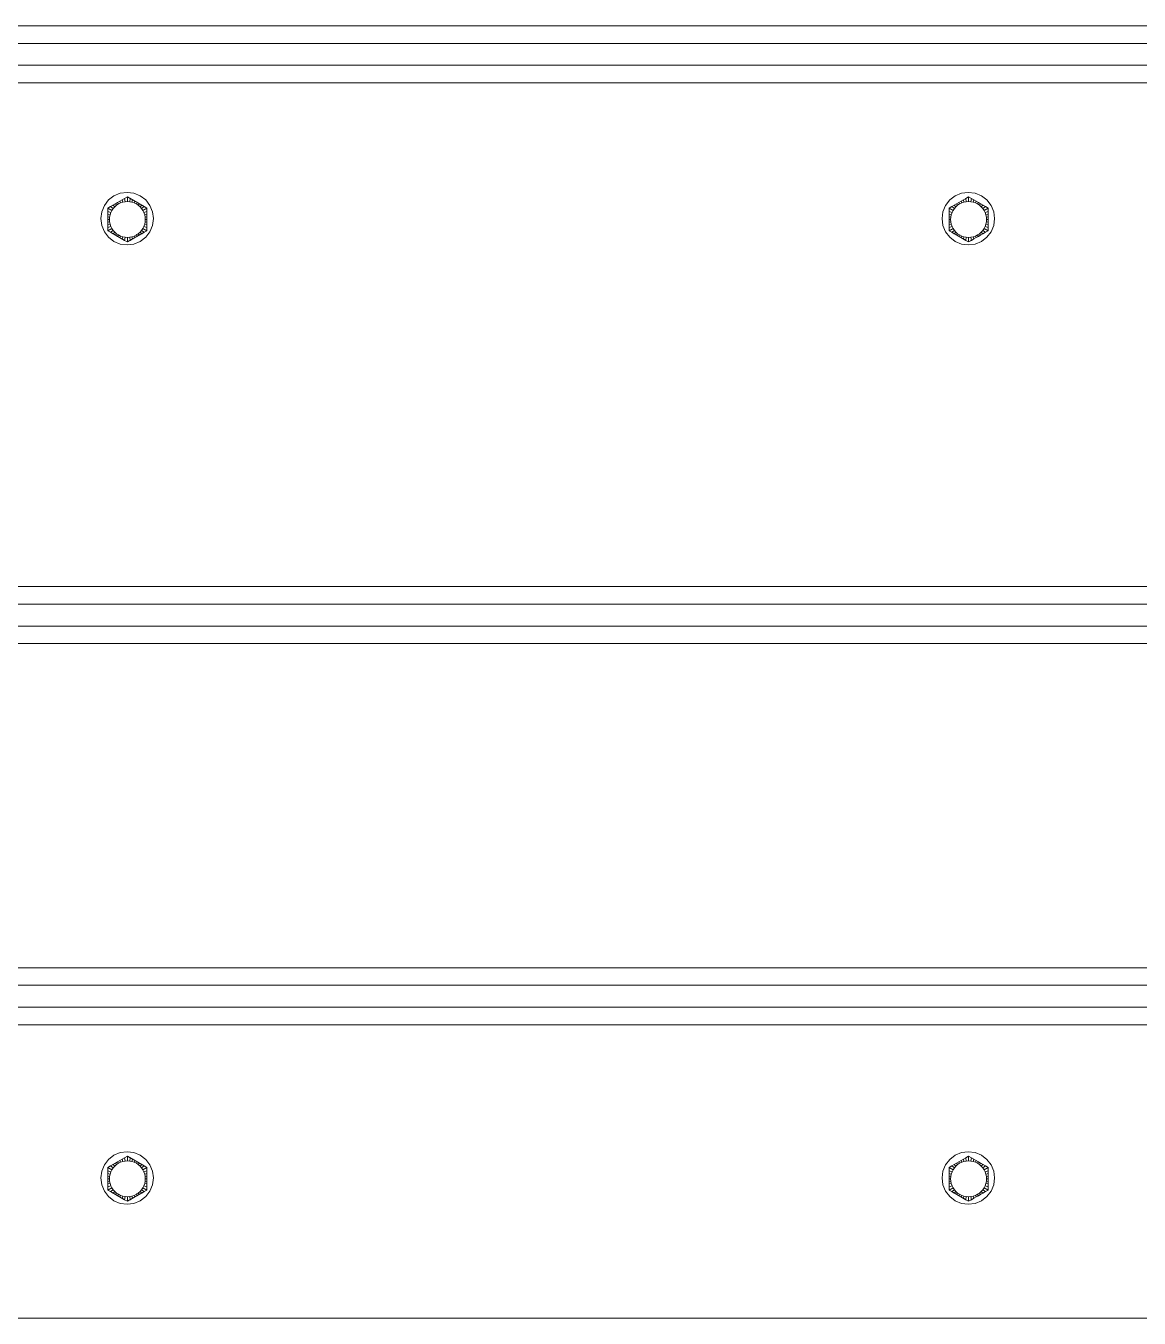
# Model space of a CAD drawing. Header units: inches. Extents: x -827 to 154, y -802 to 207.
# Drawn here: x -90.09 to -74.21, y -192.41 to -173.98 of the extents above; entities that cross this region are included whole.
import ezdxf

# ---------------------------------------------------------------- set-up
doc = ezdxf.new("R2010")
doc.units = ezdxf.units.IN
doc.header["$MEASUREMENT"] = 0
doc.layers.add('Layer0', color=7, linetype='Continuous', lineweight=9)
doc.layers.add('Shop_Sabre_RC-8_CNC_Router_skp', color=8, linetype='Continuous', lineweight=9)

# ---------------------------------------------------------------- blocks, each defined once
blk = doc.blocks.new('Shop_Sabre_RC-8_CNC_Router_skp_9-V86-Level 1')
at = {"layer": 'Layer0'}
for p, q in [((96.006, 2.445), (96.245, 2.583)), ((96.245, 2.583), (96.006, 2.445)), ((96.245, 2.583), (96.205, 2.561)), ((96.245, 2.583), (96.205, 2.561)), ((96.245, 2.583), (96.245, 2.518)), ((96.245, 2.518), (96.245, 2.583)), ((96.284, 2.561), (96.245, 2.583)), ((96.245, 2.583), (96.284, 2.561)), ((96.006, 2.445), (95.966, 2.423)), ((95.966, 2.423), (96.006, 2.445)), ((95.966, 2.377), (95.966, 2.423)), ((96.023, 2.39), (95.966, 2.423)), ((95.966, 2.377), (95.966, 2.423)), ((96.023, 2.39), (95.966, 2.423)), ((96.041, 2.466), (96.006, 2.445)), ((96.006, 2.445), (96.041, 2.466)), ((96.042, 2.418), (96.006, 2.445)), ((96.006, 2.445), (96.042, 2.418)), ((96.023, 2.39), (96.042, 2.418)), ((96.023, 2.39), (96.042, 2.418)), ((96.074, 2.485), (96.041, 2.466)), ((96.041, 2.466), (96.074, 2.485)), ((96.041, 2.466), (96.064, 2.443)), ((96.064, 2.443), (96.041, 2.466)), ((96.042, 2.418), (96.064, 2.443)), ((96.042, 2.418), (96.064, 2.443)), ((96.064, 2.443), (96.089, 2.465)), ((96.064, 2.443), (96.089, 2.465)), ((96.105, 2.503), (96.074, 2.485)), ((96.074, 2.485), (96.105, 2.503)), ((96.074, 2.485), (96.089, 2.465)), ((96.089, 2.465), (96.074, 2.485)), ((96.089, 2.465), (96.108, 2.477)), ((96.089, 2.465), (96.108, 2.477)), ((96.137, 2.521), (96.105, 2.503)), ((96.137, 2.521), (96.105, 2.503)), ((96.105, 2.503), (96.117, 2.483)), ((96.117, 2.483), (96.105, 2.503)), ((96.108, 2.477), (96.117, 2.483)), ((96.108, 2.477), (96.117, 2.483)), ((96.117, 2.483), (96.147, 2.498)), ((96.117, 2.483), (96.147, 2.498)), ((96.17, 2.54), (96.137, 2.521)), ((96.17, 2.54), (96.137, 2.521)), ((96.137, 2.521), (96.147, 2.498)), ((96.147, 2.498), (96.137, 2.521)), ((96.147, 2.498), (96.179, 2.509)), ((96.147, 2.498), (96.179, 2.509)), ((96.205, 2.561), (96.17, 2.54)), ((96.205, 2.561), (96.17, 2.54)), ((96.179, 2.509), (96.17, 2.54)), ((96.17, 2.54), (96.179, 2.509)), ((96.179, 2.509), (96.211, 2.515)), ((96.179, 2.509), (96.211, 2.515)), ((96.211, 2.515), (96.205, 2.561)), ((96.205, 2.561), (96.211, 2.515)), ((96.211, 2.515), (96.245, 2.518)), ((96.211, 2.515), (96.245, 2.518)), ((96.245, 2.518), (96.278, 2.515)), ((96.245, 2.518), (96.278, 2.515)), ((96.284, 2.561), (96.278, 2.515)), ((96.284, 2.561), (96.278, 2.515)), ((96.278, 2.515), (96.311, 2.509)), ((96.311, 2.509), (96.278, 2.515)), ((96.284, 2.561), (96.484, 2.445)), ((96.484, 2.445), (96.284, 2.561)), ((96.284, 2.561), (96.319, 2.54)), ((96.284, 2.561), (96.319, 2.54)), ((96.311, 2.509), (96.319, 2.54)), ((96.319, 2.54), (96.311, 2.509)), ((96.311, 2.509), (96.343, 2.498)), ((96.343, 2.498), (96.311, 2.509)), ((96.319, 2.54), (96.352, 2.521)), ((96.319, 2.54), (96.352, 2.521)), ((96.352, 2.521), (96.343, 2.498)), ((96.343, 2.498), (96.352, 2.521)), ((96.343, 2.498), (96.373, 2.483)), ((96.373, 2.483), (96.343, 2.498)), ((96.352, 2.521), (96.384, 2.503)), ((96.352, 2.521), (96.384, 2.503)), ((96.384, 2.503), (96.373, 2.483)), ((96.373, 2.483), (96.384, 2.503)), ((96.373, 2.483), (96.401, 2.465)), ((96.401, 2.465), (96.373, 2.483)), ((96.384, 2.503), (96.416, 2.485)), ((96.416, 2.485), (96.384, 2.503)), ((96.416, 2.485), (96.401, 2.465)), ((96.401, 2.465), (96.416, 2.485)), ((96.401, 2.465), (96.426, 2.443)), ((96.426, 2.443), (96.401, 2.465)), ((96.416, 2.485), (96.449, 2.466)), ((96.449, 2.466), (96.416, 2.485)), ((96.449, 2.466), (96.426, 2.443)), ((96.426, 2.443), (96.449, 2.466)), ((96.426, 2.443), (96.448, 2.418)), ((96.448, 2.418), (96.426, 2.443)), ((96.448, 2.418), (96.484, 2.445)), ((96.484, 2.445), (96.448, 2.418)), ((96.448, 2.418), (96.466, 2.39)), ((96.466, 2.39), (96.448, 2.418)), ((96.449, 2.466), (96.484, 2.445)), ((96.484, 2.445), (96.449, 2.466)), ((96.466, 2.39), (96.523, 2.423)), ((96.523, 2.423), (96.466, 2.39)), ((96.484, 2.445), (96.523, 2.423)), ((96.523, 2.423), (96.484, 2.445)), ((96.523, 2.423), (96.523, 2.101)), ((96.523, 2.101), (96.523, 2.423)), ((96.523, 2.377), (96.523, 2.423)), ((96.523, 2.423), (96.523, 2.377)), ((95.966, 2.377), (95.966, 2.101)), ((95.966, 2.377), (96.008, 2.36)), ((95.966, 2.377), (95.966, 2.336)), ((95.966, 2.377), (96.008, 2.36)), ((95.966, 2.101), (95.966, 2.377)), ((95.966, 2.336), (95.966, 2.377)), ((95.998, 2.328), (95.966, 2.336)), ((95.966, 2.299), (95.966, 2.336)), ((95.998, 2.328), (95.966, 2.336)), ((95.966, 2.299), (95.966, 2.336)), ((95.966, 2.299), (95.991, 2.295)), ((95.966, 2.299), (95.966, 2.262)), ((95.966, 2.299), (95.991, 2.295)), ((95.966, 2.262), (95.966, 2.299)), ((95.989, 2.262), (95.966, 2.262)), ((95.966, 2.262), (95.966, 2.225)), ((95.966, 2.262), (95.989, 2.262)), ((95.966, 2.225), (95.966, 2.262)), ((95.991, 2.228), (95.966, 2.225)), ((95.966, 2.225), (95.991, 2.228)), ((95.966, 2.187), (95.966, 2.225)), ((95.966, 2.225), (95.966, 2.187)), ((95.991, 2.295), (95.989, 2.262)), ((95.991, 2.295), (95.989, 2.262)), ((95.991, 2.295), (95.989, 2.262)), ((95.989, 2.262), (95.991, 2.295)), ((95.989, 2.262), (95.991, 2.228)), ((95.989, 2.262), (95.991, 2.228)), ((95.991, 2.228), (95.989, 2.262)), ((95.991, 2.228), (95.989, 2.262)), ((95.998, 2.328), (95.991, 2.295)), ((95.991, 2.295), (95.998, 2.328)), ((95.991, 2.295), (95.998, 2.328)), ((95.998, 2.328), (95.991, 2.295)), ((95.991, 2.228), (95.998, 2.196)), ((95.998, 2.196), (95.991, 2.228)), ((95.991, 2.228), (95.998, 2.196)), ((95.998, 2.196), (95.991, 2.228)), ((96.008, 2.36), (95.998, 2.328)), ((95.998, 2.328), (96.008, 2.36)), ((95.998, 2.328), (96.008, 2.36)), ((95.998, 2.328), (96.008, 2.36)), ((96.008, 2.36), (96.023, 2.39)), ((96.023, 2.39), (96.008, 2.36)), ((96.466, 2.39), (96.481, 2.36)), ((96.481, 2.36), (96.466, 2.39)), ((96.523, 2.377), (96.481, 2.36)), ((96.481, 2.36), (96.523, 2.377)), ((96.481, 2.36), (96.492, 2.328)), ((96.492, 2.328), (96.481, 2.36)), ((96.492, 2.328), (96.523, 2.336)), ((96.523, 2.336), (96.492, 2.328)), ((96.498, 2.295), (96.492, 2.328)), ((96.492, 2.328), (96.498, 2.295)), ((96.492, 2.328), (96.498, 2.295)), ((96.498, 2.295), (96.492, 2.328)), ((96.492, 2.196), (96.498, 2.228)), ((96.492, 2.196), (96.498, 2.228)), ((96.492, 2.196), (96.498, 2.228)), ((96.498, 2.228), (96.492, 2.196)), ((96.523, 2.299), (96.498, 2.295)), ((96.498, 2.295), (96.523, 2.299)), ((96.501, 2.262), (96.498, 2.295)), ((96.498, 2.295), (96.501, 2.262)), ((96.498, 2.295), (96.501, 2.262)), ((96.501, 2.262), (96.498, 2.295)), ((96.498, 2.228), (96.501, 2.262)), ((96.501, 2.262), (96.498, 2.228)), ((96.498, 2.228), (96.501, 2.262)), ((96.501, 2.262), (96.498, 2.228)), ((96.523, 2.225), (96.498, 2.228)), ((96.498, 2.228), (96.523, 2.225)), ((96.501, 2.262), (96.523, 2.262)), ((96.501, 2.262), (96.523, 2.262)), ((96.523, 2.336), (96.523, 2.377)), ((96.523, 2.377), (96.523, 2.336)), ((96.523, 2.299), (96.523, 2.336)), ((96.523, 2.336), (96.523, 2.299)), ((96.523, 2.262), (96.523, 2.299)), ((96.523, 2.299), (96.523, 2.262)), ((96.523, 2.225), (96.523, 2.262)), ((96.523, 2.225), (96.523, 2.262)), ((96.523, 2.187), (96.523, 2.225)), ((96.523, 2.187), (96.523, 2.225)), ((95.998, 2.196), (95.966, 2.187)), ((95.998, 2.196), (95.966, 2.187)), ((95.966, 2.146), (95.966, 2.187)), ((95.966, 2.146), (95.966, 2.187)), ((96.008, 2.164), (95.966, 2.146)), ((95.966, 2.146), (96.008, 2.164)), ((95.966, 2.146), (95.966, 2.101)), ((95.966, 2.101), (95.966, 2.146)), ((96.023, 2.134), (95.966, 2.101)), ((95.966, 2.101), (96.023, 2.134)), ((95.966, 2.101), (96.006, 2.078)), ((96.006, 2.078), (95.966, 2.101)), ((95.998, 2.196), (96.008, 2.164)), ((95.998, 2.196), (96.008, 2.164)), ((96.042, 2.106), (96.006, 2.078)), ((96.006, 2.078), (96.042, 2.106)), ((96.006, 2.078), (96.245, 1.94)), ((96.245, 1.94), (96.006, 2.078)), ((96.006, 2.078), (96.041, 2.058)), ((96.041, 2.058), (96.006, 2.078)), ((96.008, 2.164), (96.023, 2.134)), ((96.008, 2.164), (96.023, 2.134)), ((96.023, 2.134), (96.042, 2.106)), ((96.023, 2.134), (96.042, 2.106)), ((96.041, 2.058), (96.064, 2.081)), ((96.064, 2.081), (96.041, 2.058)), ((96.041, 2.058), (96.074, 2.039)), ((96.074, 2.039), (96.041, 2.058)), ((96.042, 2.106), (96.064, 2.081)), ((96.042, 2.106), (96.064, 2.081)), ((96.064, 2.081), (96.089, 2.059)), ((96.064, 2.081), (96.089, 2.059)), ((96.074, 2.039), (96.089, 2.059)), ((96.089, 2.059), (96.074, 2.039)), ((96.074, 2.039), (96.105, 2.021)), ((96.105, 2.021), (96.074, 2.039)), ((96.089, 2.059), (96.117, 2.04)), ((96.089, 2.059), (96.117, 2.04)), ((96.105, 2.021), (96.117, 2.04)), ((96.117, 2.04), (96.105, 2.021)), ((96.117, 2.04), (96.147, 2.026)), ((96.117, 2.04), (96.147, 2.026)), ((96.284, 1.963), (96.484, 2.078)), ((96.484, 2.078), (96.284, 1.963)), ((96.343, 2.026), (96.373, 2.04)), ((96.373, 2.04), (96.343, 2.026)), ((96.373, 2.04), (96.401, 2.059)), ((96.401, 2.059), (96.373, 2.04)), ((96.384, 2.021), (96.373, 2.04)), ((96.373, 2.04), (96.384, 2.021)), ((96.416, 2.039), (96.384, 2.021)), ((96.384, 2.021), (96.416, 2.039)), ((96.401, 2.059), (96.426, 2.081)), ((96.426, 2.081), (96.401, 2.059)), ((96.416, 2.039), (96.401, 2.059)), ((96.401, 2.059), (96.416, 2.039)), ((96.416, 2.039), (96.449, 2.058)), ((96.449, 2.058), (96.416, 2.039)), ((96.426, 2.081), (96.448, 2.106)), ((96.448, 2.106), (96.426, 2.081)), ((96.426, 2.081), (96.449, 2.058)), ((96.449, 2.058), (96.426, 2.081)), ((96.448, 2.106), (96.466, 2.134)), ((96.466, 2.134), (96.448, 2.106)), ((96.448, 2.106), (96.484, 2.078)), ((96.484, 2.078), (96.448, 2.106)), ((96.484, 2.078), (96.449, 2.058)), ((96.449, 2.058), (96.484, 2.078)), ((96.466, 2.134), (96.481, 2.164)), ((96.481, 2.164), (96.466, 2.134)), ((96.523, 2.101), (96.466, 2.134)), ((96.466, 2.134), (96.523, 2.101)), ((96.481, 2.164), (96.492, 2.196)), ((96.481, 2.164), (96.492, 2.196)), ((96.481, 2.164), (96.492, 2.196)), ((96.492, 2.196), (96.481, 2.164)), ((96.481, 2.164), (96.523, 2.146)), ((96.523, 2.146), (96.481, 2.164)), ((96.523, 2.101), (96.484, 2.078)), ((96.484, 2.078), (96.523, 2.101)), ((96.523, 2.187), (96.492, 2.196)), ((96.492, 2.196), (96.523, 2.187)), ((96.523, 2.146), (96.523, 2.187)), ((96.523, 2.146), (96.523, 2.187)), ((96.523, 2.146), (96.523, 2.101)), ((96.523, 2.101), (96.523, 2.146)), ((96.137, 2.002), (96.105, 2.021)), ((96.137, 2.002), (96.105, 2.021)), ((96.137, 2.002), (96.147, 2.026)), ((96.147, 2.026), (96.137, 2.002)), ((96.17, 1.983), (96.137, 2.002)), ((96.17, 1.983), (96.137, 2.002)), ((96.147, 2.026), (96.179, 2.015)), ((96.147, 2.026), (96.179, 2.015)), ((96.179, 2.015), (96.17, 1.983)), ((96.17, 1.983), (96.179, 2.015)), ((96.205, 1.963), (96.17, 1.983)), ((96.205, 1.963), (96.17, 1.983)), ((96.179, 2.015), (96.211, 2.008)), ((96.179, 2.015), (96.211, 2.008)), ((96.205, 1.963), (96.211, 2.008)), ((96.211, 2.008), (96.205, 1.963)), ((96.245, 1.94), (96.205, 1.963)), ((96.245, 1.94), (96.205, 1.963)), ((96.211, 2.008), (96.245, 2.006)), ((96.211, 2.008), (96.245, 2.006)), ((96.245, 2.006), (96.278, 2.008)), ((96.245, 2.006), (96.278, 2.008)), ((96.245, 2.006), (96.245, 1.94)), ((96.245, 1.94), (96.245, 2.006)), ((96.245, 1.94), (96.284, 1.963)), ((96.284, 1.963), (96.245, 1.94)), ((96.278, 2.008), (96.311, 2.015)), ((96.311, 2.015), (96.278, 2.008)), ((96.284, 1.963), (96.278, 2.008)), ((96.284, 1.963), (96.278, 2.008)), ((96.284, 1.963), (96.319, 1.983)), ((96.284, 1.963), (96.319, 1.983)), ((96.311, 2.015), (96.343, 2.026)), ((96.343, 2.026), (96.311, 2.015)), ((96.311, 2.015), (96.319, 1.983)), ((96.319, 1.983), (96.311, 2.015)), ((96.319, 1.983), (96.352, 2.002)), ((96.319, 1.983), (96.352, 2.002)), ((96.343, 2.026), (96.352, 2.002)), ((96.352, 2.002), (96.343, 2.026)), ((96.352, 2.002), (96.384, 2.021)), ((96.352, 2.002), (96.384, 2.021))]:
    blk.add_line(p, q, dxfattribs=at)
blk = doc.blocks.new('Shop_Sabre_RC-8_CNC_Router_skp_144-V87-Level 1')
blk.add_blockref('Shop_Sabre_RC-8_CNC_Router_skp_9-V86-Level 1', (12.626, 0))
blk = doc.blocks.new('Shop_Sabre_RC-8_CNC_Router_skp_143-402882-Level 1')
at = {"layer": 'Layer0'}
for p, q in [((51.1875, 0.5625), (0, 0.5625)), ((51.1875, 0.5625), (0, 0.5625)), ((0, 0.25), (51.1875, 0.25)), ((0, 0.25), (51.1875, 0.25))]:
    blk.add_line(p, q, dxfattribs=at)
blk = doc.blocks.new('Shop_Sabre_RC-8_CNC_Router_skp_142-402881-Level 1')
at = {"layer": 'Layer0'}
for p, q in [((51.1875, 0.5625), (0, 0.5625)), ((51.1875, 0.5625), (0, 0.5625)), ((0, 0.25), (51.1875, 0.25)), ((0, 0.25), (51.1875, 0.25))]:
    blk.add_line(p, q, dxfattribs=at)
blk = doc.blocks.new('Shop_Sabre_RC-8_CNC_Router_skp_141-402880-Level 1')
at = {"layer": 'Layer0'}
for p, q in [((50.757, 0.562), (0, 0.562)), ((50.757, 0.562), (0, 0.562)), ((0, 0.25), (50.757, 0.25)), ((0, 0.25), (50.757, 0.25))]:
    blk.add_line(p, q, dxfattribs=at)
blk = doc.blocks.new('Shop_Sabre_RC-8_CNC_Router_skp_135-402874-Level 1')
at = {"layer": 'Layer0'}
for p, q in [((0.25, 59.75), (53, 59.75)), ((0.25, 59.75), (53, 59.75)), ((12.151, 58.112), (12.061, 58.075)), ((12.151, 58.112), (12.061, 58.075)), ((12.249, 58.125), (12.151, 58.112)), ((12.249, 58.125), (12.151, 58.112)), ((12.249, 58.125), (12.346, 58.112)), ((12.346, 58.112), (12.249, 58.125)), ((12.346, 58.112), (12.436, 58.075)), ((12.436, 58.075), (12.346, 58.112)), ((24.151, 58.112), (24.061, 58.075)), ((24.151, 58.112), (24.061, 58.075)), ((24.249, 58.125), (24.151, 58.112)), ((24.249, 58.125), (24.151, 58.112)), ((24.249, 58.125), (24.346, 58.112)), ((24.346, 58.112), (24.249, 58.125)), ((24.346, 58.112), (24.436, 58.075)), ((24.436, 58.075), (24.346, 58.112)), ((11.924, 57.938), (11.886, 57.847)), ((11.924, 57.938), (11.886, 57.847)), ((11.983, 58.015), (11.924, 57.938)), ((11.983, 58.015), (11.924, 57.938)), ((12.061, 58.075), (11.983, 58.015)), ((11.983, 58.015), (12.061, 58.075)), ((12.436, 58.075), (12.514, 58.015)), ((12.514, 58.015), (12.436, 58.075)), ((12.514, 58.015), (12.573, 57.938)), ((12.514, 58.015), (12.573, 57.938)), ((12.573, 57.938), (12.611, 57.847)), ((12.573, 57.938), (12.611, 57.847)), ((23.924, 57.938), (23.886, 57.847)), ((23.924, 57.938), (23.886, 57.847)), ((23.983, 58.015), (23.924, 57.938)), ((23.983, 58.015), (23.924, 57.938)), ((24.061, 58.075), (23.983, 58.015)), ((23.983, 58.015), (24.061, 58.075)), ((24.436, 58.075), (24.514, 58.015)), ((24.514, 58.015), (24.436, 58.075)), ((24.514, 58.015), (24.573, 57.938)), ((24.514, 58.015), (24.573, 57.938)), ((24.573, 57.938), (24.611, 57.847)), ((24.573, 57.938), (24.611, 57.847)), ((11.874, 57.75), (11.886, 57.847)), ((11.886, 57.847), (11.874, 57.75)), ((11.886, 57.653), (11.874, 57.75)), ((11.874, 57.75), (11.886, 57.653)), ((12.624, 57.75), (12.611, 57.847)), ((12.611, 57.847), (12.624, 57.75)), ((12.611, 57.653), (12.624, 57.75)), ((12.624, 57.75), (12.611, 57.653)), ((23.874, 57.75), (23.886, 57.847)), ((23.886, 57.847), (23.874, 57.75)), ((23.886, 57.653), (23.874, 57.75)), ((23.874, 57.75), (23.886, 57.653)), ((24.624, 57.75), (24.611, 57.847)), ((24.611, 57.847), (24.624, 57.75)), ((24.611, 57.653), (24.624, 57.75)), ((24.624, 57.75), (24.611, 57.653)), ((11.924, 57.563), (11.886, 57.653)), ((11.886, 57.653), (11.924, 57.563)), ((11.983, 57.485), (11.924, 57.563)), ((11.924, 57.563), (11.983, 57.485)), ((12.514, 57.485), (12.573, 57.563)), ((12.573, 57.563), (12.514, 57.485)), ((12.573, 57.563), (12.611, 57.653)), ((12.611, 57.653), (12.573, 57.563)), ((23.924, 57.563), (23.886, 57.653)), ((23.886, 57.653), (23.924, 57.563)), ((23.983, 57.485), (23.924, 57.563)), ((23.924, 57.563), (23.983, 57.485)), ((24.514, 57.485), (24.573, 57.563)), ((24.573, 57.563), (24.514, 57.485)), ((24.573, 57.563), (24.611, 57.653)), ((24.611, 57.653), (24.573, 57.563)), ((12.061, 57.425), (11.983, 57.485)), ((12.061, 57.425), (11.983, 57.485)), ((12.151, 57.388), (12.061, 57.425)), ((12.151, 57.388), (12.061, 57.425)), ((12.249, 57.375), (12.151, 57.388)), ((12.249, 57.375), (12.151, 57.388)), ((12.249, 57.375), (12.346, 57.388)), ((12.346, 57.388), (12.249, 57.375)), ((12.346, 57.388), (12.436, 57.425)), ((12.436, 57.425), (12.346, 57.388)), ((12.436, 57.425), (12.514, 57.485)), ((12.436, 57.425), (12.514, 57.485)), ((24.061, 57.425), (23.983, 57.485)), ((24.061, 57.425), (23.983, 57.485)), ((24.151, 57.388), (24.061, 57.425)), ((24.151, 57.388), (24.061, 57.425)), ((24.249, 57.375), (24.151, 57.388)), ((24.249, 57.375), (24.151, 57.388)), ((24.249, 57.375), (24.346, 57.388)), ((24.346, 57.388), (24.249, 57.375)), ((24.346, 57.388), (24.436, 57.425)), ((24.436, 57.425), (24.346, 57.388)), ((24.436, 57.425), (24.514, 57.485)), ((24.436, 57.425), (24.514, 57.485)), ((1.812, 55.563), (53, 55.563)), ((53, 55.563), (1.812, 55.563)), ((53, 54.75), (1.812, 54.75)), ((1.812, 54.75), (53, 54.75)), ((53, 50.125), (1.812, 50.125)), ((53, 50.125), (1.812, 50.125)), ((53, 49.313), (2.249, 49.313)), ((2.249, 49.313), (53, 49.313)), ((12.249, 44.438), (12.151, 44.425)), ((12.249, 44.438), (12.151, 44.425)), ((12.249, 44.438), (12.346, 44.425)), ((12.346, 44.425), (12.249, 44.438)), ((24.249, 44.438), (24.151, 44.425)), ((24.249, 44.438), (24.151, 44.425)), ((24.249, 44.438), (24.346, 44.425)), ((24.346, 44.425), (24.249, 44.438)), ((11.924, 44.25), (11.886, 44.16)), ((11.924, 44.25), (11.886, 44.16)), ((11.983, 44.328), (11.924, 44.25)), ((11.983, 44.328), (11.924, 44.25)), ((12.061, 44.387), (11.983, 44.328)), ((11.983, 44.328), (12.061, 44.387)), ((12.151, 44.425), (12.061, 44.387)), ((12.151, 44.425), (12.061, 44.387)), ((12.346, 44.425), (12.436, 44.387)), ((12.436, 44.387), (12.346, 44.425)), ((12.436, 44.387), (12.514, 44.328)), ((12.514, 44.328), (12.436, 44.387)), ((12.514, 44.328), (12.573, 44.25)), ((12.514, 44.328), (12.573, 44.25)), ((12.573, 44.25), (12.611, 44.16)), ((12.573, 44.25), (12.611, 44.16)), ((23.924, 44.25), (23.886, 44.16)), ((23.924, 44.25), (23.886, 44.16)), ((23.983, 44.328), (23.924, 44.25)), ((23.983, 44.328), (23.924, 44.25)), ((24.061, 44.387), (23.983, 44.328)), ((23.983, 44.328), (24.061, 44.387)), ((24.151, 44.425), (24.061, 44.387)), ((24.151, 44.425), (24.061, 44.387)), ((24.346, 44.425), (24.436, 44.387)), ((24.436, 44.387), (24.346, 44.425)), ((24.436, 44.387), (24.514, 44.328)), ((24.514, 44.328), (24.436, 44.387)), ((24.514, 44.328), (24.573, 44.25)), ((24.514, 44.328), (24.573, 44.25)), ((24.573, 44.25), (24.611, 44.16)), ((24.573, 44.25), (24.611, 44.16)), ((11.874, 44.063), (11.886, 44.16)), ((11.886, 44.16), (11.874, 44.063)), ((12.624, 44.063), (12.611, 44.16)), ((12.611, 44.16), (12.624, 44.063)), ((23.874, 44.063), (23.886, 44.16)), ((23.886, 44.16), (23.874, 44.063)), ((24.624, 44.063), (24.611, 44.16)), ((24.611, 44.16), (24.624, 44.063)), ((11.886, 43.965), (11.874, 44.063)), ((11.874, 44.063), (11.886, 43.965)), ((11.924, 43.875), (11.886, 43.965)), ((11.886, 43.965), (11.924, 43.875)), ((12.573, 43.875), (12.611, 43.965)), ((12.611, 43.965), (12.573, 43.875)), ((12.611, 43.965), (12.624, 44.063)), ((12.624, 44.063), (12.611, 43.965)), ((23.886, 43.965), (23.874, 44.063)), ((23.874, 44.063), (23.886, 43.965)), ((23.924, 43.875), (23.886, 43.965)), ((23.886, 43.965), (23.924, 43.875)), ((24.573, 43.875), (24.611, 43.965)), ((24.611, 43.965), (24.573, 43.875)), ((24.611, 43.965), (24.624, 44.063)), ((24.624, 44.063), (24.611, 43.965)), ((11.983, 43.797), (11.924, 43.875)), ((11.924, 43.875), (11.983, 43.797)), ((12.061, 43.738), (11.983, 43.797)), ((12.061, 43.738), (11.983, 43.797)), ((12.151, 43.7), (12.061, 43.738)), ((12.151, 43.7), (12.061, 43.738)), ((12.249, 43.688), (12.151, 43.7)), ((12.249, 43.688), (12.151, 43.7)), ((12.249, 43.688), (12.346, 43.7)), ((12.346, 43.7), (12.249, 43.688)), ((12.346, 43.7), (12.436, 43.738)), ((12.436, 43.738), (12.346, 43.7)), ((12.436, 43.738), (12.514, 43.797)), ((12.436, 43.738), (12.514, 43.797)), ((12.514, 43.797), (12.573, 43.875)), ((12.573, 43.875), (12.514, 43.797)), ((23.983, 43.797), (23.924, 43.875)), ((23.924, 43.875), (23.983, 43.797)), ((24.061, 43.738), (23.983, 43.797)), ((24.061, 43.738), (23.983, 43.797)), ((24.151, 43.7), (24.061, 43.738)), ((24.151, 43.7), (24.061, 43.738)), ((24.249, 43.688), (24.151, 43.7)), ((24.249, 43.688), (24.151, 43.7)), ((24.249, 43.688), (24.346, 43.7)), ((24.346, 43.7), (24.249, 43.688)), ((24.346, 43.7), (24.436, 43.738)), ((24.436, 43.738), (24.346, 43.7)), ((24.436, 43.738), (24.514, 43.797)), ((24.436, 43.738), (24.514, 43.797)), ((24.514, 43.797), (24.573, 43.875)), ((24.573, 43.875), (24.514, 43.797)), ((1.812, 42.125), (52.57, 42.125)), ((52.57, 42.125), (1.812, 42.125)), ((52.57, 41.313), (1.812, 41.313)), ((1.812, 41.313), (52.57, 41.313))]:
    blk.add_line(p, q, dxfattribs=at)
for name, p in [('Shop_Sabre_RC-8_CNC_Router_skp_144-V87-Level 1', (-96.626, 55.5)), ('Shop_Sabre_RC-8_CNC_Router_skp_144-V87-Level 1', (-84.626, 55.5)), ('Shop_Sabre_RC-8_CNC_Router_skp_143-402882-Level 1', (1.812, 54.75)), ('Shop_Sabre_RC-8_CNC_Router_skp_142-402881-Level 1', (1.812, 49.313)), ('Shop_Sabre_RC-8_CNC_Router_skp_144-V87-Level 1', (-96.626, 41.813)), ('Shop_Sabre_RC-8_CNC_Router_skp_144-V87-Level 1', (-84.626, 41.813)), ('Shop_Sabre_RC-8_CNC_Router_skp_141-402880-Level 1', (1.812, 41.313))]:
    blk.add_blockref(name, p)
blk = doc.blocks.new('Shop_Sabre_RC-8_CNC_Router_skp_1-402740-Level 1')
blk.add_blockref('Shop_Sabre_RC-8_CNC_Router_skp_135-402874-Level 1', (0, 0))
blk = doc.blocks.new('Shop_Sabre_RC-8_CNC_Router_skp-402726-Level 1')
blk.add_blockref('Shop_Sabre_RC-8_CNC_Router_skp_1-402740-Level 1', (0, 0))

msp = doc.modelspace()

# ---------------------------------------------------------------- block references
at = {"layer": 'Shop_Sabre_RC-8_CNC_Router_skp', "color": 7, "rotation": 180}
msp.add_blockref('Shop_Sabre_RC-8_CNC_Router_skp-402726-Level 1', (-64.395614, -132.663924), dxfattribs=at)

doc.saveas('drawing.dxf')
